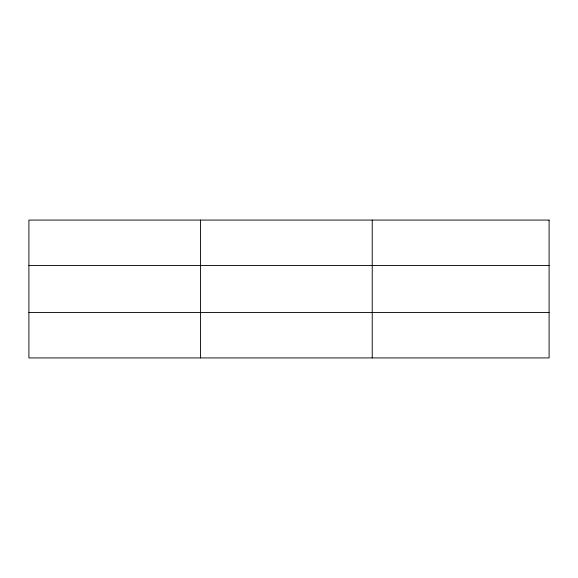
<?xml version="1.0" encoding="UTF-8"?>
<svg xmlns="http://www.w3.org/2000/svg" width="578" height="578" viewBox="0 0 578 578"><rect width="100%" height="100%" fill="white"/><g stroke="black" fill="none" stroke-linecap="round" stroke-linejoin="round"><path stroke-width="0.87" d="M200.566 220.074L200.566 357.926M372.232 220.074L372.232 357.926M28.9 265.569L549.1 265.569M28.9 312.431L549.1 312.431M549.1 220.074L549.1 357.926L28.9 357.926L28.9 220.074L549.1 220.074"/></g></svg>
